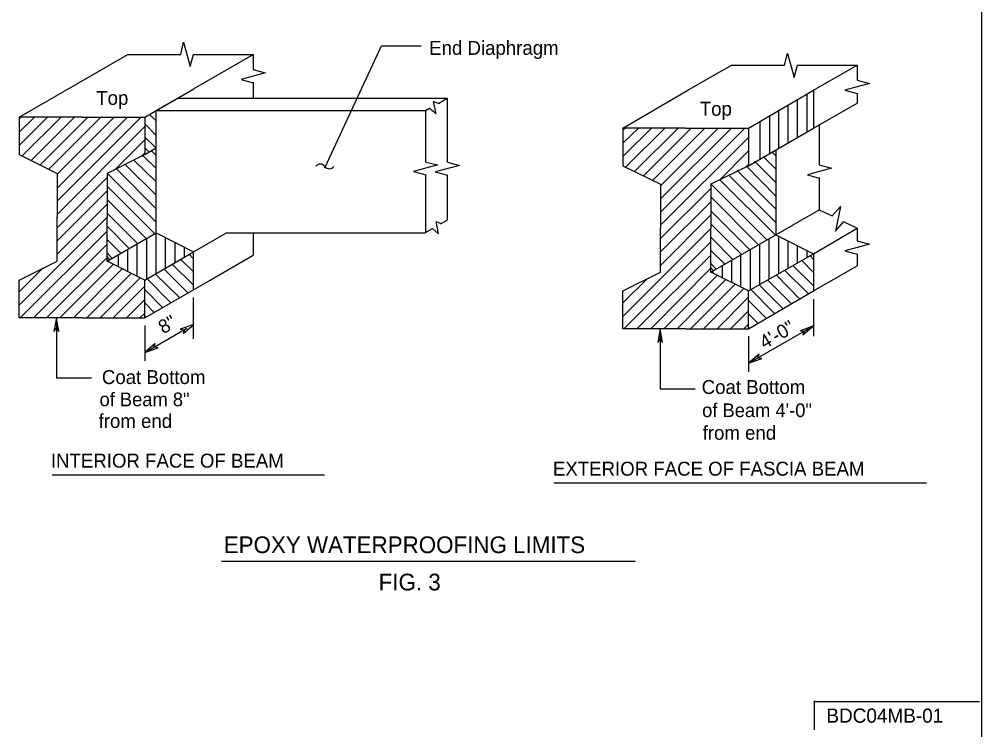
# Model space of a CAD drawing. Extents: x 499999.87 to 500002.82, y 499999.96 to 500001.79.
# Drawn here: x 500002.115 to 500002.783, y 500000.476 to 500000.969 of the extents above; entities that cross this region are included whole.
import ezdxf

# ---------------------------------------------------------------- set-up
doc = ezdxf.new("R2010")
doc.units = 0
for name, color, linetype in [('1', 7, 'Continuous'), ('2', 7, 'Continuous'), ('3', 7, 'Continuous'), ('40', 7, 'Continuous'), ('53', 7, 'Continuous')]:
    doc.layers.add(name, color=color, linetype=linetype)

msp = doc.modelspace()

# ---------------------------------------------------------------- linework, layer by layer
at = {"layer": '1'}
for p, q in [((500002.78314, 500000), (500002.78314, 500001.75)), ((500002.78314, 500000), (500002.78314, 500001.75)), ((500002.22671, 500000.94488), (500002.22867, 500000.95341)), ((500002.22867, 500000.95341), (500002.23327, 500000.93635)), ((500002.23327, 500000.93635), (500002.23556, 500000.94488)), ((500002.646, 500000.93734), (500002.64829, 500000.94554)), ((500002.64829, 500000.94554), (500002.65289, 500000.92881)), ((500002.2769, 500000.93438), (500002.28543, 500000.93209)), ((500002.65289, 500000.92881), (500002.65518, 500000.93734)), ((500002.28543, 500000.93209), (500002.2687, 500000.92749)), ((500002.2687, 500000.92749), (500002.2769, 500000.9252)), ((500002.70505, 500000.92454), (500002.68799, 500000.91995)), ((500002.69652, 500000.92684), (500002.70505, 500000.92454)), ((500002.68799, 500000.91995), (500002.69652, 500000.91765)), ((500002.40518, 500000.86811), (500002.38845, 500000.86352)), ((500002.39698, 500000.87008), (500002.40518, 500000.86811)), ((500002.42028, 500000.86778), (500002.40354, 500000.86319)), ((500002.41207, 500000.87008), (500002.42028, 500000.86778)), ((500002.67028, 500000.86811), (500002.67881, 500000.86581)), ((500002.38845, 500000.86352), (500002.39698, 500000.86122)), ((500002.40354, 500000.86319), (500002.41207, 500000.86089)), ((500002.67881, 500000.86581), (500002.66207, 500000.86122)), ((500002.66207, 500000.86122), (500002.67028, 500000.85892)), ((500002.67913, 500000.83268), (500002.68504, 500000.83924)), ((500002.68504, 500000.83924), (500002.68143, 500000.82218)), ((500002.68143, 500000.82218), (500002.68734, 500000.82874)), ((500002.69652, 500000.81529), (500002.70505, 500000.81299)), ((500002.70505, 500000.81299), (500002.68799, 500000.8084)), ((500002.68799, 500000.8084), (500002.69652, 500000.8061))]:
    msp.add_line(p, q, dxfattribs=at)
for points in [[(500002.14042, 500000.76181), (500002.13845, 500000.7523), (500002.14042, 500000.75459), (500002.14206, 500000.7523)], [(500002.23589, 500000.75722), (500002.22638, 500000.75394), (500002.22933, 500000.75361), (500002.22835, 500000.75098)], [(500002.55971, 500000.75427), (500002.55807, 500000.74475), (500002.55971, 500000.74705), (500002.56135, 500000.74475)], [(500002.66634, 500000.75623), (500002.65715, 500000.75295), (500002.65978, 500000.75262), (500002.65879, 500000.75)], [(500002.20177, 500000.73786), (500002.21096, 500000.74114), (500002.20801, 500000.74147), (500002.20899, 500000.74409)], [(500002.62106, 500000.73031), (500002.63025, 500000.7336), (500002.6273, 500000.73392), (500002.62861, 500000.73655)]]:
    msp.add_lwpolyline(points, close=True, dxfattribs=at)
at = {"layer": '2'}
for p, q in [((500002.32677, 500000.86614), (500002.36614, 500000.95079)), ((500002.36614, 500000.95079), (500002.3937, 500000.95079)), ((500002.22441, 500000.91437), (500002.41175, 500000.91437)), ((500002.20965, 500000.90584), (500002.39665, 500000.90584)), ((500002.25853, 500000.82087), (500002.39665, 500000.82087)), ((500002.13747, 500000.65289), (500002.32644, 500000.65289)), ((500002.48589, 500000.64731), (500002.74475, 500000.64731)), ((500002.25492, 500000.59285), (500002.54232, 500000.59285))]:
    msp.add_line(p, q, dxfattribs=at)
for points in [[(500002.39961, 500000.90748), (500002.4042, 500000.90387), (500002.40223, 500000.91207), (500002.40551, 500000.91109)], [(500002.40157, 500000.82382), (500002.40584, 500000.82021), (500002.4042, 500000.82874), (500002.40748, 500000.82743)]]:
    msp.add_lwpolyline(points, dxfattribs=at)
for centre, radius, start, end in [((500002.32361, 500000.86488), 0.00382, 33.87567, 144.14149), ((500002.32993, 500000.86934), 0.00391, 216.4613, 322.83048)]:
    msp.add_arc(centre, radius, start, end, dxfattribs=at)
at = {"layer": '3'}
for p, q in [((500002.15978, 500000.92749), (500002.18996, 500000.94488)), ((500002.18996, 500000.94488), (500002.22671, 500000.94488)), ((500002.23524, 500000.94488), (500002.2769, 500000.94488)), ((500002.23556, 500000.92093), (500002.2769, 500000.94488)), ((500002.2769, 500000.94488), (500002.2769, 500000.93438)), ((500002.57907, 500000.91995), (500002.60925, 500000.93734)), ((500002.60925, 500000.93734), (500002.646, 500000.93734)), ((500002.65486, 500000.93734), (500002.69652, 500000.93734)), ((500002.66634, 500000.91995), (500002.69652, 500000.93734)), ((500002.69652, 500000.93734), (500002.69652, 500000.92684)), ((500002.1145, 500000.90125), (500002.15978, 500000.92749)), ((500002.20177, 500000.90125), (500002.23589, 500000.92093)), ((500002.2769, 500000.92552), (500002.2769, 500000.91437)), ((500002.20965, 500000.90584), (500002.22441, 500000.91437)), ((500002.2769, 500000.91929), (500002.2769, 500000.91864)), ((500002.40584, 500000.91076), (500002.41175, 500000.91437)), ((500002.41175, 500000.91437), (500002.41175, 500000.87008)), ((500002.53379, 500000.8937), (500002.57907, 500000.91995)), ((500002.62106, 500000.8937), (500002.66634, 500000.91995)), ((500002.66175, 500000.89108), (500002.66175, 500000.91732)), ((500002.66634, 500000.91995), (500002.66634, 500000.8937)), ((500002.69652, 500000.91798), (500002.69652, 500000.91109)), ((500002.39665, 500000.90584), (500002.39961, 500000.90748)), ((500002.64862, 500000.88353), (500002.64862, 500000.90978)), ((500002.65518, 500000.88747), (500002.65518, 500000.91339)), ((500002.66634, 500000.8937), (500002.69652, 500000.91109)), ((500002.69652, 500000.91142), (500002.69652, 500000.91109)), ((500002.15814, 500000.90125), (500002.1145, 500000.90125)), ((500002.1145, 500000.90125), (500002.1145, 500000.87533)), ((500002.1145, 500000.89993), (500002.11581, 500000.90125)), ((500002.1145, 500000.89075), (500002.125, 500000.90125)), ((500002.1145, 500000.88156), (500002.13419, 500000.90125)), ((500002.11647, 500000.87434), (500002.1437, 500000.90125)), ((500002.1227, 500000.87106), (500002.15289, 500000.90125)), ((500002.12894, 500000.86811), (500002.16207, 500000.90125)), ((500002.13484, 500000.86483), (500002.17126, 500000.90125)), ((500002.14075, 500000.86155), (500002.18045, 500000.90125)), ((500002.14075, 500000.85203), (500002.18963, 500000.90125)), ((500002.14075, 500000.84285), (500002.19915, 500000.90125)), ((500002.15814, 500000.90125), (500002.20177, 500000.90125)), ((500002.20177, 500000.90125), (500002.20177, 500000.87533)), ((500002.20965, 500000.89862), (500002.20505, 500000.90322)), ((500002.20965, 500000.82087), (500002.20965, 500000.90584)), ((500002.39665, 500000.90584), (500002.39665, 500000.87008)), ((500002.63583, 500000.87598), (500002.63583, 500000.90223)), ((500002.64206, 500000.87992), (500002.64206, 500000.90584)), ((500002.14075, 500000.83366), (500002.20177, 500000.89469)), ((500002.20932, 500000.88878), (500002.20177, 500000.89665)), ((500002.62927, 500000.87238), (500002.62927, 500000.89829)), ((500002.67028, 500000.896), (500002.67028, 500000.86811)), ((500002.20932, 500000.87992), (500002.20177, 500000.88747)), ((500002.57743, 500000.8937), (500002.53379, 500000.8937)), ((500002.53379, 500000.8937), (500002.53379, 500000.86745)), ((500002.53379, 500000.89239), (500002.5351, 500000.8937)), ((500002.53379, 500000.8832), (500002.54462, 500000.8937)), ((500002.53379, 500000.87402), (500002.55381, 500000.8937)), ((500002.53576, 500000.86647), (500002.56299, 500000.8937)), ((500002.54199, 500000.86352), (500002.57218, 500000.8937)), ((500002.54823, 500000.86056), (500002.58136, 500000.8937)), ((500002.55446, 500000.85728), (500002.59088, 500000.8937)), ((500002.56004, 500000.85367), (500002.60007, 500000.8937)), ((500002.56004, 500000.84449), (500002.60925, 500000.8937)), ((500002.56004, 500000.8353), (500002.61844, 500000.8937)), ((500002.57743, 500000.8937), (500002.62106, 500000.8937)), ((500002.62106, 500000.8937), (500002.62106, 500000.86745)), ((500002.62106, 500000.86745), (500002.66634, 500000.8937)), ((500002.1811, 500000.86483), (500002.20177, 500000.8855)), ((500002.56004, 500000.82612), (500002.62106, 500000.88714)), ((500002.1145, 500000.87533), (500002.14075, 500000.8622)), ((500002.20177, 500000.87533), (500002.17552, 500000.8622)), ((500002.1998, 500000.87402), (500002.20177, 500000.87631)), ((500002.20965, 500000.86549), (500002.1998, 500000.875)), ((500002.20177, 500000.87533), (500002.20965, 500000.87992)), ((500002.20472, 500000.87697), (500002.20177, 500000.87992)), ((500002.20965, 500000.87467), (500002.20636, 500000.87795)), ((500002.60072, 500000.85728), (500002.62106, 500000.87795)), ((500002.64009, 500000.86516), (500002.63123, 500000.87402)), ((500002.64009, 500000.87434), (500002.63747, 500000.87697)), ((500002.64009, 500000.87861), (500002.64009, 500000.81955)), ((500002.20965, 500000.84711), (500002.18766, 500000.86877)), ((500002.20965, 500000.8563), (500002.1939, 500000.87172)), ((500002.53379, 500000.86745), (500002.56004, 500000.85466)), ((500002.62106, 500000.86745), (500002.59482, 500000.85466)), ((500002.61909, 500000.86647), (500002.62106, 500000.86844)), ((500002.64009, 500000.84646), (500002.61942, 500000.86745)), ((500002.64009, 500000.85597), (500002.62533, 500000.87073)), ((500002.14075, 500000.8622), (500002.14075, 500000.83169)), ((500002.17552, 500000.8622), (500002.17552, 500000.83169)), ((500002.20965, 500000.82841), (500002.17585, 500000.8622)), ((500002.20965, 500000.8376), (500002.18176, 500000.86549)), ((500002.39665, 500000.86089), (500002.39665, 500000.82087)), ((500002.41175, 500000.86089), (500002.41175, 500000.82972)), ((500002.64009, 500000.82808), (500002.60728, 500000.86122)), ((500002.64009, 500000.83727), (500002.61319, 500000.86417)), ((500002.14075, 500000.82448), (500002.17552, 500000.85925)), ((500002.56004, 500000.85466), (500002.56004, 500000.82415)), ((500002.59482, 500000.85466), (500002.59482, 500000.82415)), ((500002.63386, 500000.81594), (500002.59514, 500000.85466)), ((500002.63976, 500000.81923), (500002.60105, 500000.85794)), ((500002.67028, 500000.85925), (500002.67028, 500000.83694)), ((500002.14075, 500000.81529), (500002.17552, 500000.85007)), ((500002.20866, 500000.82021), (500002.17552, 500000.85335)), ((500002.56004, 500000.81693), (500002.59482, 500000.85171)), ((500002.14075, 500000.8061), (500002.17552, 500000.84088)), ((500002.20276, 500000.81693), (500002.17552, 500000.84416)), ((500002.56004, 500000.80774), (500002.59482, 500000.84252)), ((500002.62795, 500000.81266), (500002.59482, 500000.8458)), ((500002.19685, 500000.81332), (500002.17552, 500000.83465)), ((500002.62205, 500000.80906), (500002.59482, 500000.83629)), ((500002.64009, 500000.81955), (500002.67028, 500000.83694)), ((500002.67028, 500000.83694), (500002.67913, 500000.83268)), ((500002.1145, 500000.77067), (500002.17552, 500000.83169)), ((500002.14075, 500000.80118), (500002.14075, 500000.83169)), ((500002.17552, 500000.80118), (500002.17552, 500000.83169)), ((500002.40715, 500000.8271), (500002.41175, 500000.82972)), ((500002.56004, 500000.79823), (500002.59482, 500000.83333)), ((500002.68701, 500000.82874), (500002.69652, 500000.82415)), ((500002.11516, 500000.76181), (500002.17552, 500000.82218)), ((500002.19094, 500000.81004), (500002.17552, 500000.82546)), ((500002.17552, 500000.80118), (500002.20965, 500000.82087)), ((500002.20965, 500000.82087), (500002.23556, 500000.80774)), ((500002.20965, 500000.79265), (500002.20965, 500000.82087)), ((500002.23556, 500000.80774), (500002.25853, 500000.82087)), ((500002.2769, 500000.82087), (500002.2769, 500000.80545)), ((500002.39665, 500000.82119), (500002.40157, 500000.82382)), ((500002.53379, 500000.7628), (500002.59482, 500000.82382)), ((500002.56004, 500000.79364), (500002.56004, 500000.82415)), ((500002.61614, 500000.80577), (500002.59482, 500000.8271)), ((500002.59482, 500000.79364), (500002.59482, 500000.82415)), ((500002.66634, 500000.80643), (500002.69652, 500000.82415)), ((500002.69652, 500000.82415), (500002.69652, 500000.81529)), ((500002.18504, 500000.80676), (500002.17552, 500000.81627)), ((500002.20308, 500000.78904), (500002.20308, 500000.81693)), ((500002.21621, 500000.79659), (500002.21621, 500000.81759)), ((500002.22277, 500000.8002), (500002.22277, 500000.8143)), ((500002.53445, 500000.75427), (500002.59482, 500000.81463)), ((500002.59482, 500000.79364), (500002.64009, 500000.81955)), ((500002.61024, 500000.80249), (500002.59482, 500000.81791)), ((500002.6355, 500000.78871), (500002.6355, 500000.81693)), ((500002.64009, 500000.81955), (500002.66634, 500000.80643)), ((500002.64206, 500000.79265), (500002.64206, 500000.81857)), ((500002.64862, 500000.79626), (500002.64862, 500000.81529)), ((500002.12434, 500000.76181), (500002.17552, 500000.81299)), ((500002.18996, 500000.79396), (500002.18996, 500000.80938)), ((500002.19652, 500000.79068), (500002.19652, 500000.81332)), ((500002.20177, 500000.78806), (500002.23556, 500000.80774)), ((500002.22933, 500000.80413), (500002.22933, 500000.81102)), ((500002.23524, 500000.80741), (500002.23524, 500000.7815)), ((500002.60466, 500000.79921), (500002.59482, 500000.80873)), ((500002.62238, 500000.78117), (500002.62238, 500000.80938)), ((500002.62894, 500000.7851), (500002.62894, 500000.81332)), ((500002.65518, 500000.8002), (500002.65518, 500000.81201)), ((500002.66175, 500000.80381), (500002.66175, 500000.80873)), ((500002.1145, 500000.78806), (500002.14075, 500000.80118)), ((500002.13353, 500000.76181), (500002.17552, 500000.80381)), ((500002.17913, 500000.80315), (500002.17552, 500000.80709)), ((500002.17749, 500000.80217), (500002.17552, 500000.80446)), ((500002.20177, 500000.78806), (500002.17552, 500000.80118)), ((500002.17684, 500000.80052), (500002.17684, 500000.80184)), ((500002.1834, 500000.79724), (500002.1834, 500000.80577)), ((500002.23524, 500000.79396), (500002.22671, 500000.80249)), ((500002.23524, 500000.80315), (500002.23261, 500000.8061)), ((500002.24705, 500000.78806), (500002.2769, 500000.80545)), ((500002.54364, 500000.75427), (500002.59482, 500000.80545)), ((500002.60958, 500000.78642), (500002.60958, 500000.80184)), ((500002.61581, 500000.78314), (500002.61581, 500000.80577)), ((500002.62106, 500000.78051), (500002.66634, 500000.80643)), ((500002.66634, 500000.79331), (500002.65781, 500000.80184)), ((500002.66634, 500000.80249), (500002.66371, 500000.80512)), ((500002.66634, 500000.80643), (500002.66634, 500000.78051)), ((500002.69652, 500000.80643), (500002.69652, 500000.7979)), ((500002.1145, 500000.77986), (500002.13091, 500000.79626)), ((500002.14272, 500000.76181), (500002.17979, 500000.79888)), ((500002.15223, 500000.76181), (500002.18602, 500000.79593)), ((500002.23163, 500000.7792), (500002.2149, 500000.79593)), ((500002.23524, 500000.78478), (500002.2208, 500000.79921)), ((500002.55315, 500000.75427), (500002.59482, 500000.79626)), ((500002.59875, 500000.7956), (500002.59482, 500000.79954)), ((500002.59678, 500000.79462), (500002.59482, 500000.79659)), ((500002.59646, 500000.79265), (500002.59646, 500000.79429)), ((500002.60302, 500000.7897), (500002.60302, 500000.79823)), ((500002.66273, 500000.77854), (500002.646, 500000.79495)), ((500002.66634, 500000.78412), (500002.6519, 500000.79823)), ((500002.66634, 500000.78051), (500002.69652, 500000.7979)), ((500002.1145, 500000.76181), (500002.1145, 500000.78806)), ((500002.16142, 500000.76181), (500002.19226, 500000.79265)), ((500002.1706, 500000.76181), (500002.19849, 500000.7897)), ((500002.20177, 500000.76181), (500002.20177, 500000.78806)), ((500002.20177, 500000.76181), (500002.24705, 500000.78806)), ((500002.21982, 500000.77231), (500002.20341, 500000.78904)), ((500002.22572, 500000.77592), (500002.20899, 500000.79232)), ((500002.53379, 500000.78051), (500002.56004, 500000.79364)), ((500002.53379, 500000.77231), (500002.55052, 500000.78871)), ((500002.56234, 500000.75427), (500002.59941, 500000.79134)), ((500002.57152, 500000.75427), (500002.60531, 500000.78839)), ((500002.62106, 500000.78051), (500002.59482, 500000.79364)), ((500002.65092, 500000.77165), (500002.63451, 500000.78806)), ((500002.65682, 500000.77493), (500002.64042, 500000.79167)), ((500002.17979, 500000.76181), (500002.20177, 500000.78379)), ((500002.21391, 500000.76903), (500002.20177, 500000.7815)), ((500002.53379, 500000.75427), (500002.53379, 500000.78051)), ((500002.58071, 500000.75427), (500002.61155, 500000.7851)), ((500002.5899, 500000.75427), (500002.61778, 500000.78215)), ((500002.62106, 500000.75427), (500002.62106, 500000.78051)), ((500002.62106, 500000.75427), (500002.66634, 500000.78051)), ((500002.63944, 500000.76476), (500002.6227, 500000.7815)), ((500002.64501, 500000.76837), (500002.62861, 500000.78478)), ((500002.18898, 500000.76181), (500002.20177, 500000.77461)), ((500002.23524, 500000.77592), (500002.23524, 500000.74738)), ((500002.59941, 500000.75427), (500002.62106, 500000.77625)), ((500002.63353, 500000.76148), (500002.62106, 500000.77395)), ((500002.66634, 500000.77493), (500002.66634, 500000.74902)), ((500002.20801, 500000.76575), (500002.20177, 500000.77231)), ((500002.15814, 500000.76181), (500002.1145, 500000.76181)), ((500002.14042, 500000.76181), (500002.14042, 500000.72014)), ((500002.15814, 500000.76181), (500002.20177, 500000.76181)), ((500002.19816, 500000.76181), (500002.20177, 500000.76509)), ((500002.20243, 500000.76247), (500002.20177, 500000.7628)), ((500002.6086, 500000.75427), (500002.62106, 500000.76673)), ((500002.62762, 500000.7582), (500002.62106, 500000.76476)), ((500002.20177, 500000.75656), (500002.20177, 500000.73196)), ((500002.20177, 500000.73786), (500002.23097, 500000.75459)), ((500002.57743, 500000.75427), (500002.53379, 500000.75427)), ((500002.55971, 500000.75427), (500002.55971, 500000.7126)), ((500002.57743, 500000.75427), (500002.62106, 500000.75427)), ((500002.61778, 500000.75427), (500002.62106, 500000.75755)), ((500002.62172, 500000.75459), (500002.62106, 500000.75525)), ((500002.62106, 500000.73031), (500002.66339, 500000.75459)), ((500002.62106, 500000.74902), (500002.62106, 500000.72441)), ((500002.14042, 500000.72014), (500002.1647, 500000.72014)), ((500002.55971, 500000.7126), (500002.58399, 500000.7126))]:
    msp.add_line(p, q, dxfattribs=at)
at = {"layer": '40'}
for p, q in [((500002.66692, 500000.47577), (500002.66692, 500000.49578)), ((500002.66699, 500000.49541), (500002.7815, 500000.49541))]:
    msp.add_line(p, q, dxfattribs=at)

# ---------------------------------------------------------------- texts
at = {"layer": '2'}
for s, height, p in [('End Diaphragm', 0.0096772, (500002.39928, 500000.94455)), ('INTERIOR FACE OF BEAM', 0.0096772, (500002.13648, 500000.65781)), ('EXTERIOR FACE OF FASCIA BEAM', 0.0096772, (500002.48524, 500000.65223)), ('EPOXY WATERPROOFING LIMITS', 0.0116122, (500002.25656, 500000.59843)), ('FIG. 3', 0.011612, (500002.36417, 500000.57251))]:
    msp.add_text(s, height=height, dxfattribs=at).set_placement(p)
at = {"layer": '3'}
for s, height, p in [('Top', 0.009677, (500002.16798, 500000.90978)), ('Top', 0.009677, (500002.58727, 500000.90223)), ('Coat Bottom', 0.0096772, (500002.17192, 500000.71588)), ('Coat Bottom', 0.0096772, (500002.58858, 500000.70899)), ('of Beam 8"', 0.009514, (500002.17028, 500000.70046)), ('of Beam 4\'-0"', 0.0095138, (500002.58891, 500000.69291)), ('from end ', 0.009677, (500002.16962, 500000.68537)), ('from end ', 0.009677, (500002.58924, 500000.67717))]:
    msp.add_text(s, height=height, dxfattribs=at).set_placement(p)
for s, p in [('8"', (500002.21457, 500000.75033)), ('4\'-0"', (500002.63222, 500000.73983))]:
    msp.add_text(s, height=0.009514, rotation=30.00073, dxfattribs=at).set_placement(p)
at = {"layer": '53'}
msp.add_text('BDC04MB-01', height=0.009843, dxfattribs=at).set_placement((500002.6752, 500000.48064))

doc.saveas('drawing.dxf')
